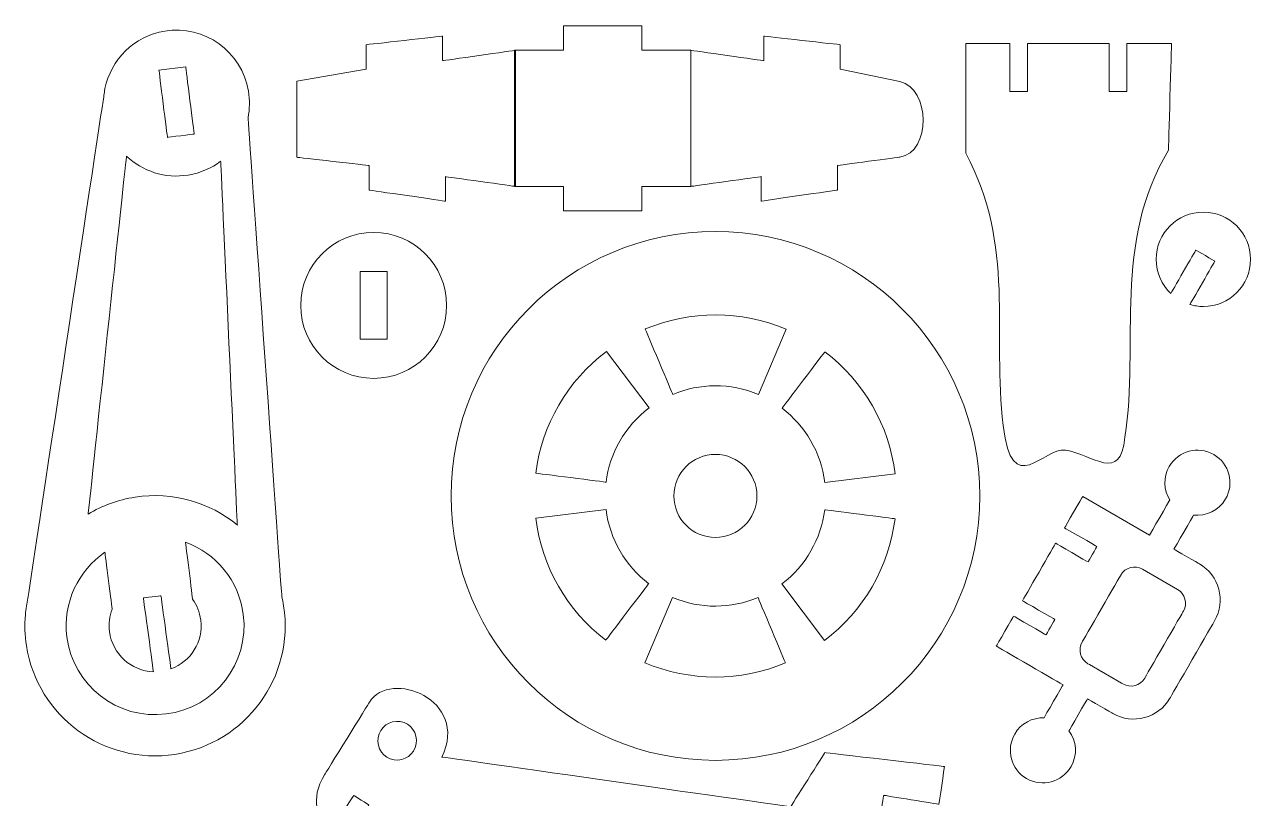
# Model space of a CAD drawing. Header units: millimetres. Extents: x -90 to 90, y -116 to 116.
# Drawn here: x -88.3 to 87.4, y 4.6 to 115.5 of the extents above; entities that cross this region are included whole.
import ezdxf

# ---------------------------------------------------------------- set-up
doc = ezdxf.new("R2010")
doc.units = ezdxf.units.MM
doc.header["$MEASUREMENT"] = 0
doc.layers.add('Capa 1', color=7, linetype='Continuous')

msp = doc.modelspace()

# ---------------------------------------------------------------- linework, layer by layer
at = {"layer": 'Capa 1', "color": 250, "lineweight": 9}
for points, knots in [([(-66.7805, 10.8952), (-56.6018, 12.4718), (-49.6256, 22.0038), (-51.2025, 32.1829), (-51.2025, 32.1829), (-51.2748, 32.6478), (-51.3641, 33.1057), (-51.4689, 33.5566), (-51.4689, 33.5566), (-51.4689, 33.5566), (-56.3093, 102.1536), (-56.3093, 102.1536), (-56.3093, 102.1536), (-56.061, 103.3671), (-56.0257, 104.6452), (-56.2381, 105.9399), (-56.2381, 105.9399), (-57.1726, 111.6394), (-62.5531, 115.5033), (-68.2526, 114.5684), (-68.2526, 114.5684), (-72.6641, 113.845), (-75.9739, 110.4554), (-76.8114, 106.3184), (-76.8114, 106.3184), (-76.8114, 106.3184), (-76.8131, 106.3198), (-76.8131, 106.3198), (-76.8131, 106.3198), (-76.8131, 106.3198), (-76.8188, 106.2817), (-76.8188, 106.2817), (-76.8188, 106.2817), (-76.8801, 105.9738), (-76.9271, 105.6612), (-76.9602, 105.3462), (-76.9602, 105.3462), (-76.9602, 105.3462), (-87.8614, 33.2962), (-87.8614, 33.2962), (-87.8614, 33.2962), (-88.0301, 32.5244), (-88.1496, 31.7366), (-88.2181, 30.9379), (-88.2181, 30.9379), (-88.2181, 30.9379), (-88.2227, 30.9079), (-88.2227, 30.9079), (-88.2227, 30.9079), (-88.2227, 30.9079), (-88.2206, 30.9104), (-88.2206, 30.9104), (-88.2206, 30.9104), (-88.3433, 29.4608), (-88.2982, 27.9746), (-88.0657, 26.4732), (-88.0657, 26.4732), (-86.4891, 16.2945), (-76.9571, 9.3183), (-66.7805, 10.8952)], [0, 0, 0, 0, 0.0625, 0.0625, 0.0625, 0.06250001, 0.125, 0.125, 0.125, 0.12500001, 0.1875, 0.1875, 0.1875, 0.18750001, 0.25, 0.25, 0.25, 0.25000001, 0.3125, 0.3125, 0.3125, 0.31250001, 0.375, 0.375, 0.375, 0.37500001, 0.4375, 0.4375, 0.4375, 0.43750001, 0.5, 0.5, 0.5, 0.50000001, 0.5625, 0.5625, 0.5625, 0.56250001, 0.625, 0.625, 0.625, 0.62500001, 0.6875, 0.6875, 0.6875, 0.68750001, 0.75, 0.75, 0.75, 0.75000001, 0.8125, 0.8125, 0.8125, 0.81250001, 0.875, 0.875, 0.875, 0.87500001, 1, 1, 1, 1]), ([(-18.1204, 111.8076), (-18.1204, 111.8076), (-11.098, 111.8076), (-11.098, 111.8076), (-11.098, 111.8076), (-11.098, 111.8076), (-11.098, 115.3235), (-11.098, 115.3235), (-11.098, 115.3235), (-11.098, 115.3235), (0.1376, 115.3235), (0.1376, 115.3235), (0.1376, 115.3235), (0.1376, 115.3235), (0.1376, 111.8076), (0.1376, 111.8076), (0.1376, 111.8076), (0.1376, 111.8076), (7.16, 111.8076), (7.16, 111.8076), (7.16, 111.8076), (7.16, 111.8076), (7.16, 92.2959), (7.16, 92.2959), (7.16, 92.2959), (7.16, 92.2959), (0.1376, 92.2959), (0.1376, 92.2959), (0.1376, 92.2959), (0.1376, 92.2959), (0.1376, 88.7805), (0.1376, 88.7805), (0.1376, 88.7805), (0.1376, 88.7805), (-11.098, 88.7805), (-11.098, 88.7805), (-11.098, 88.7805), (-11.098, 88.7805), (-11.098, 92.2959), (-11.098, 92.2959), (-11.098, 92.2959), (-11.098, 92.2959), (-18.1204, 92.2959), (-18.1204, 92.2959), (-18.1204, 92.2959), (-18.1204, 92.2959), (-18.1204, 111.8076), (-18.1204, 111.8076)], [0, 0, 0, 0, 0.07692308, 0.07692308, 0.07692308, 0.07692309, 0.15384615, 0.15384615, 0.15384615, 0.15384616, 0.23076923, 0.23076923, 0.23076923, 0.23076924, 0.30769231, 0.30769231, 0.30769231, 0.30769232, 0.38461538, 0.38461538, 0.38461538, 0.38461539, 0.46153846, 0.46153846, 0.46153846, 0.46153847, 0.53846154, 0.53846154, 0.53846154, 0.53846155, 0.61538462, 0.61538462, 0.61538462, 0.61538463, 0.69230769, 0.69230769, 0.69230769, 0.6923077, 0.76923077, 0.76923077, 0.76923077, 0.76923078, 0.84615385, 0.84615385, 0.84615385, 0.84615386, 1, 1, 1, 1]), ([(-49.3257, 107.3783), (-49.3257, 107.3783), (-39.3502, 109.096), (-39.3502, 109.096), (-39.3502, 109.096), (-39.3502, 109.096), (-39.3502, 112.6117), (-39.3502, 112.6117), (-39.3502, 112.6117), (-39.3502, 112.6117), (-28.4071, 113.8422), (-28.4071, 113.8422), (-28.4071, 113.8422), (-28.4071, 113.8422), (-28.4071, 110.3265), (-28.4071, 110.3265), (-28.4071, 110.3265), (-28.4071, 110.3265), (-17.9444, 111.8076), (-17.9444, 111.8076), (-17.9444, 111.8076), (-17.9444, 111.8076), (-17.9444, 92.2959), (-17.9444, 92.2959), (-17.9444, 92.2959), (-17.9444, 92.2959), (-28.0102, 93.7024), (-28.0102, 93.7024), (-28.0102, 93.7024), (-28.0102, 93.7024), (-28.0102, 90.1867), (-28.0102, 90.1867), (-28.0102, 90.1867), (-28.0102, 90.1867), (-38.9533, 91.7686), (-38.9533, 91.7686), (-38.9533, 91.7686), (-38.9533, 91.7686), (-38.9533, 95.2843), (-38.9533, 95.2843), (-38.9533, 95.2843), (-38.9533, 95.2843), (-49.3257, 96.4724), (-49.3257, 96.4724), (-49.3257, 96.4724), (-49.3257, 96.4724), (-49.3257, 107.3783), (-49.3257, 107.3783)], [0, 0, 0, 0, 0.07692308, 0.07692308, 0.07692308, 0.07692309, 0.15384615, 0.15384615, 0.15384615, 0.15384616, 0.23076923, 0.23076923, 0.23076923, 0.23076924, 0.30769231, 0.30769231, 0.30769231, 0.30769232, 0.38461538, 0.38461538, 0.38461538, 0.38461539, 0.46153846, 0.46153846, 0.46153846, 0.46153847, 0.53846154, 0.53846154, 0.53846154, 0.53846155, 0.61538462, 0.61538462, 0.61538462, 0.61538463, 0.69230769, 0.69230769, 0.69230769, 0.6923077, 0.76923077, 0.76923077, 0.76923077, 0.76923078, 0.84615385, 0.84615385, 0.84615385, 0.84615386, 1, 1, 1, 1]), ([(37.1172, 107.3212), (37.1172, 107.3212), (28.5659, 109.096), (28.5659, 109.096), (28.5659, 109.096), (28.5659, 109.096), (28.5659, 112.6117), (28.5659, 112.6117), (28.5659, 112.6117), (28.5659, 112.6117), (17.6223, 113.8418), (17.6223, 113.8418), (17.6223, 113.8418), (17.6223, 113.8418), (17.6223, 110.3261), (17.6223, 110.3261), (17.6223, 110.3261), (17.6223, 110.3261), (7.16, 111.8076), (7.16, 111.8076), (7.16, 111.8076), (7.16, 111.8076), (7.16, 92.2959), (7.16, 92.2959), (7.16, 92.2959), (7.16, 92.2959), (17.2255, 93.7024), (17.2255, 93.7024), (17.2255, 93.7024), (17.2255, 93.7024), (17.2255, 90.1867), (17.2255, 90.1867), (17.2255, 90.1867), (17.2255, 90.1867), (28.1687, 91.7686), (28.1687, 91.7686), (28.1687, 91.7686), (28.1687, 91.7686), (28.1687, 95.2843), (28.1687, 95.2843), (28.1687, 95.2843), (28.1687, 95.2843), (37.1172, 96.5103), (37.1172, 96.5103), (37.1172, 96.5103), (41.6282, 97.1282), (41.5456, 106.4017), (37.1172, 107.3212)], [0, 0, 0, 0, 0.07692308, 0.07692308, 0.07692308, 0.07692309, 0.15384615, 0.15384615, 0.15384615, 0.15384616, 0.23076923, 0.23076923, 0.23076923, 0.23076924, 0.30769231, 0.30769231, 0.30769231, 0.30769232, 0.38461538, 0.38461538, 0.38461538, 0.38461539, 0.46153846, 0.46153846, 0.46153846, 0.46153847, 0.53846154, 0.53846154, 0.53846154, 0.53846155, 0.61538462, 0.61538462, 0.61538462, 0.61538463, 0.69230769, 0.69230769, 0.69230769, 0.6923077, 0.76923077, 0.76923077, 0.76923077, 0.76923078, 0.84615385, 0.84615385, 0.84615385, 0.84615386, 1, 1, 1, 1]), ([(46.5734, 112.7744), (46.5734, 112.7744), (52.8768, 112.7744), (52.8768, 112.7744), (52.8768, 112.7744), (52.8768, 112.7744), (52.8768, 105.8888), (52.8768, 105.8888), (52.8768, 105.8888), (52.8768, 105.8888), (55.4225, 105.8888), (55.4225, 105.8888), (55.4225, 105.8888), (55.4225, 105.8888), (55.4225, 112.7744), (55.4225, 112.7744), (55.4225, 112.7744), (55.4225, 112.7744), (67.141, 112.7744), (67.141, 112.7744), (67.141, 112.7744), (67.141, 112.7744), (67.141, 105.8888), (67.141, 105.8888), (67.141, 105.8888), (67.141, 105.8888), (69.6867, 105.8888), (69.6867, 105.8888), (69.6867, 105.8888), (69.6867, 105.8888), (69.6867, 112.7744), (69.6867, 112.7744), (69.6867, 112.7744), (69.6867, 112.7744), (76.0677, 112.7744), (76.0677, 112.7744), (76.0677, 112.7744), (76.0677, 112.7744), (75.6285, 97.481), (75.6285, 97.481), (75.6285, 97.481), (67.5817, 84.0339), (71.4738, 70.0592), (69.3963, 56.3481), (69.3963, 56.3481), (68.7371, 49.6937), (64.8303, 53.8872), (60.8725, 54.4975), (60.8725, 54.4975), (57.706, 54.9857), (53.2067, 47.2637), (51.9278, 58.0182), (51.9278, 58.0182), (50.3605, 71.1942), (53.7129, 83.8581), (46.5734, 97.0417), (46.5734, 97.0417), (46.5734, 97.0417), (46.5734, 112.7744), (46.5734, 112.7744)], [0, 0, 0, 0, 0.0625, 0.0625, 0.0625, 0.06250001, 0.125, 0.125, 0.125, 0.12500001, 0.1875, 0.1875, 0.1875, 0.18750001, 0.25, 0.25, 0.25, 0.25000001, 0.3125, 0.3125, 0.3125, 0.31250001, 0.375, 0.375, 0.375, 0.37500001, 0.4375, 0.4375, 0.4375, 0.43750001, 0.5, 0.5, 0.5, 0.50000001, 0.5625, 0.5625, 0.5625, 0.56250001, 0.625, 0.625, 0.625, 0.62500001, 0.6875, 0.6875, 0.6875, 0.68750001, 0.75, 0.75, 0.75, 0.75000001, 0.8125, 0.8125, 0.8125, 0.81250001, 0.875, 0.875, 0.875, 0.87500001, 1, 1, 1, 1]), ([(-69.0707, 108.946), (-69.0707, 108.946), (-65.2424, 109.4282), (-65.2424, 109.4282), (-65.2424, 109.4282), (-65.2424, 109.4282), (-64.0302, 99.8069), (-64.0302, 99.8069), (-64.0302, 99.8069), (-64.0302, 99.8069), (-67.8586, 99.3243), (-67.8586, 99.3243), (-67.8586, 99.3243), (-67.8586, 99.3243), (-69.0707, 108.946), (-69.0707, 108.946)], [0, 0, 0, 0, 0.2, 0.2, 0.2, 0.20000001, 0.4, 0.4, 0.4, 0.40000001, 0.6, 0.6, 0.6, 0.60000001, 1, 1, 1, 1]), ([(-57.834, 43.7678), (-61.7894, 46.9974), (-67.0472, 48.6015), (-72.4902, 47.7584), (-72.4902, 47.7584), (-74.943, 47.3784), (-77.2082, 46.5349), (-79.2145, 45.3327), (-79.2145, 45.3327), (-79.2145, 45.3327), (-73.7334, 96.6373), (-73.7334, 96.6373), (-73.7334, 96.6373), (-71.4428, 94.4803), (-68.2103, 93.3771), (-64.8663, 93.9253), (-64.8663, 93.9253), (-63.1215, 94.2118), (-61.5488, 94.9149), (-60.2333, 95.916), (-60.2333, 95.916), (-60.2333, 95.916), (-57.834, 43.7678), (-57.834, 43.7678)], [0, 0, 0, 0, 0.14285714, 0.14285714, 0.14285714, 0.14285715, 0.28571429, 0.28571429, 0.28571429, 0.2857143, 0.42857143, 0.42857143, 0.42857143, 0.42857144, 0.57142857, 0.57142857, 0.57142857, 0.57142858, 0.71428571, 0.71428571, 0.71428571, 0.71428572, 1, 1, 1, 1]), ([(80.6302, 75.0903), (84.3626, 75.0903), (87.3869, 78.1149), (87.3869, 81.8473), (87.3869, 81.8473), (87.3869, 85.5797), (84.3626, 88.6044), (80.6302, 88.6044), (80.6302, 88.6044), (76.8975, 88.6045), (73.8731, 85.5796), (73.8731, 81.8473), (73.8731, 81.8473), (73.8731, 79.9227), (74.6774, 78.1858), (75.9686, 76.9553), (75.9686, 76.9553), (75.9686, 76.9553), (79.5525, 83.1628), (79.5525, 83.1628), (79.5525, 83.1628), (79.5525, 83.1628), (82.2873, 81.5842), (82.2873, 81.5842), (82.2873, 81.5842), (82.2873, 81.5842), (78.6995, 75.3699), (78.6995, 75.3699), (78.6995, 75.3699), (79.3112, 75.188), (79.9592, 75.0902), (80.6302, 75.0903)], [0, 0, 0, 0, 0.11111111, 0.11111111, 0.11111111, 0.11111112, 0.22222222, 0.22222222, 0.22222222, 0.22222223, 0.33333333, 0.33333333, 0.33333333, 0.33333334, 0.44444444, 0.44444444, 0.44444444, 0.44444445, 0.55555556, 0.55555556, 0.55555556, 0.55555557, 0.66666667, 0.66666667, 0.66666667, 0.66666668, 0.77777778, 0.77777778, 0.77777778, 0.77777779, 1, 1, 1, 1]), ([(-38.2944, 64.7845), (-32.5184, 64.7845), (-27.8356, 69.4672), (-27.8356, 75.2433), (-27.8356, 75.2433), (-27.8356, 81.0197), (-32.5184, 85.7021), (-38.2944, 85.7021), (-38.2944, 85.7021), (-44.0704, 85.7022), (-48.7532, 81.0197), (-48.7532, 75.2433), (-48.7532, 75.2433), (-48.7532, 69.4674), (-44.0704, 64.7845), (-38.2944, 64.7845)], [0, 0, 0, 0, 0.2, 0.2, 0.2, 0.20000001, 0.4, 0.4, 0.4, 0.40000001, 0.6, 0.6, 0.6, 0.60000001, 1, 1, 1, 1]), ([(10.6861, 85.825), (-10.2426, 85.825), (-27.2083, 68.8591), (-27.2083, 47.9305), (-27.2083, 47.9305), (-27.2083, 27.002), (-10.2426, 10.0362), (10.686, 10.0362), (10.686, 10.0362), (31.6146, 10.0362), (48.5803, 27.002), (48.5803, 47.9305), (48.5803, 47.9305), (48.5803, 68.8592), (31.6145, 85.8248), (10.6861, 85.825)], [0, 0, 0, 0, 0.2, 0.2, 0.2, 0.20000001, 0.4, 0.4, 0.4, 0.40000001, 0.6, 0.6, 0.6, 0.60000001, 1, 1, 1, 1]), ([(-40.2233, 80.0924), (-40.2233, 80.0924), (-36.3647, 80.0924), (-36.3647, 80.0924), (-36.3647, 80.0924), (-36.3647, 80.0924), (-36.3647, 70.3947), (-36.3647, 70.3947), (-36.3647, 70.3947), (-36.3647, 70.3947), (-40.2233, 70.3947), (-40.2233, 70.3947), (-40.2233, 70.3947), (-40.2233, 70.3947), (-40.2233, 80.0924), (-40.2233, 80.0924)], [0, 0, 0, 0, 0.2, 0.2, 0.2, 0.20000001, 0.4, 0.4, 0.4, 0.40000001, 0.6, 0.6, 0.6, 0.60000001, 1, 1, 1, 1]), ([(16.8505, 62.4721), (16.8505, 62.4721), (20.8161, 71.8264), (20.8161, 71.8264), (20.8161, 71.8264), (14.3725, 74.5585), (7.0898, 74.5698), (0.6382, 71.8622), (0.6382, 71.8622), (0.6382, 71.8622), (4.5724, 62.4915), (4.5724, 62.4915), (4.5724, 62.4915), (8.4064, 64.0973), (12.8326, 64.1809), (16.8505, 62.4721)], [0, 0, 0, 0, 0.2, 0.2, 0.2, 0.20000001, 0.4, 0.4, 0.4, 0.40000001, 0.6, 0.6, 0.6, 0.60000001, 1, 1, 1, 1]), ([(1.1748, 60.5399), (1.1748, 60.5399), (-4.9438, 68.6514), (-4.9438, 68.6514), (-4.9438, 68.6514), (-10.5315, 64.4374), (-14.1827, 58.136), (-15.0636, 51.1948), (-15.0636, 51.1948), (-15.0636, 51.1948), (-4.9812, 49.9167), (-4.9812, 49.9167), (-4.9812, 49.9167), (-4.4545, 54.0396), (-2.3139, 57.9148), (1.1748, 60.5399)], [0, 0, 0, 0, 0.2, 0.2, 0.2, 0.20000001, 0.4, 0.4, 0.4, 0.40000001, 0.6, 0.6, 0.6, 0.60000001, 1, 1, 1, 1]), ([(26.3617, 49.8627), (26.3617, 49.8627), (36.4455, 51.1056), (36.4455, 51.1056), (36.4455, 51.1056), (35.5901, 58.0517), (31.9585, 64.3643), (26.3878, 68.598), (26.3878, 68.598), (26.3878, 68.598), (20.2396, 60.5058), (20.2396, 60.5058), (20.2396, 60.5058), (23.5473, 57.9879), (25.8329, 54.1965), (26.3617, 49.8627)], [0, 0, 0, 0, 0.2, 0.2, 0.2, 0.20000001, 0.4, 0.4, 0.4, 0.40000001, 0.6, 0.6, 0.6, 0.60000001, 1, 1, 1, 1]), ([(63.3403, 47.8617), (63.3403, 47.8617), (72.9188, 42.3316), (72.9188, 42.3316), (72.9188, 42.3316), (72.9188, 42.3316), (75.8226, 47.3608), (75.8226, 47.3608), (75.8226, 47.3608), (74.9424, 48.7758), (74.851, 50.6183), (75.7421, 52.1617), (75.7421, 52.1617), (77.0302, 54.392), (79.8841, 55.1568), (82.114, 53.8692), (82.114, 53.8692), (84.345, 52.5812), (85.1091, 49.7276), (83.8214, 47.4969), (83.8214, 47.4969), (82.8612, 45.834), (81.0295, 44.9859), (79.2353, 45.1961), (79.2353, 45.1961), (79.2353, 45.1961), (76.4159, 40.3127), (76.4159, 40.3127), (76.4159, 40.3127), (76.4159, 40.3127), (80.058, 38.2097), (80.058, 38.2097), (80.058, 38.2097), (82.9049, 36.5662), (83.8892, 32.8919), (82.2456, 30.0454), (82.2456, 30.0454), (82.2456, 30.0454), (75.8296, 18.9325), (75.8296, 18.9325), (75.8296, 18.9325), (74.1861, 16.086), (70.5118, 15.1014), (67.6653, 16.7449), (67.6653, 16.7449), (67.6653, 16.7449), (64.0232, 18.8479), (64.0232, 18.8479), (64.0232, 18.8479), (64.0232, 18.8479), (61.3728, 14.2572), (61.3728, 14.2572), (61.3728, 14.2572), (62.452, 12.8086), (62.6332, 10.7982), (61.673, 9.1352), (61.673, 9.1352), (60.3854, 6.9046), (57.5317, 6.1397), (55.3011, 7.4277), (55.3011, 7.4277), (53.0709, 8.7154), (52.306, 11.569), (53.5937, 13.7996), (53.5937, 13.7996), (54.4852, 15.3431), (56.1262, 16.1854), (57.7917, 16.1304), (57.7917, 16.1304), (57.7917, 16.1304), (60.5261, 20.8669), (60.5261, 20.8669), (60.5261, 20.8669), (60.5261, 20.8669), (50.9475, 26.397), (50.9475, 26.397), (50.9475, 26.397), (50.9475, 26.397), (53.4343, 30.7044), (53.4343, 30.7044), (53.4343, 30.7044), (53.4343, 30.7044), (58.0698, 28.0282), (58.0698, 28.0282), (58.0698, 28.0282), (58.0698, 28.0282), (59.3429, 30.233), (59.3429, 30.233), (59.3429, 30.233), (59.3429, 30.233), (54.7074, 32.9097), (54.7074, 32.9097), (54.7074, 32.9097), (54.7074, 32.9097), (59.4654, 41.1502), (59.4654, 41.1502), (59.4654, 41.1502), (59.4654, 41.1502), (64.1009, 38.474), (64.1009, 38.474), (64.1009, 38.474), (64.1009, 38.474), (65.374, 40.6792), (65.374, 40.6792), (65.374, 40.6792), (65.374, 40.6792), (60.7385, 43.3553), (60.7385, 43.3553), (60.7385, 43.3553), (60.7385, 43.3553), (63.3403, 47.8617), (63.3403, 47.8617)], [0, 0, 0, 0, 0.03448276, 0.03448276, 0.03448276, 0.03448277, 0.06896552, 0.06896552, 0.06896552, 0.06896553, 0.10344828, 0.10344828, 0.10344828, 0.10344829, 0.13793103, 0.13793103, 0.13793103, 0.13793104, 0.17241379, 0.17241379, 0.17241379, 0.1724138, 0.20689655, 0.20689655, 0.20689655, 0.20689656, 0.24137931, 0.24137931, 0.24137931, 0.24137932, 0.27586207, 0.27586207, 0.27586207, 0.27586208, 0.31034483, 0.31034483, 0.31034483, 0.31034484, 0.34482759, 0.34482759, 0.34482759, 0.3448276, 0.37931034, 0.37931034, 0.37931034, 0.37931035, 0.4137931, 0.4137931, 0.4137931, 0.41379311, 0.44827586, 0.44827586, 0.44827586, 0.44827587, 0.48275862, 0.48275862, 0.48275862, 0.48275863, 0.51724138, 0.51724138, 0.51724138, 0.51724139, 0.55172414, 0.55172414, 0.55172414, 0.55172415, 0.5862069, 0.5862069, 0.5862069, 0.58620691, 0.62068966, 0.62068966, 0.62068966, 0.62068967, 0.65517241, 0.65517241, 0.65517241, 0.65517242, 0.68965517, 0.68965517, 0.68965517, 0.68965518, 0.72413793, 0.72413793, 0.72413793, 0.72413794, 0.75862069, 0.75862069, 0.75862069, 0.7586207, 0.79310345, 0.79310345, 0.79310345, 0.79310346, 0.82758621, 0.82758621, 0.82758621, 0.82758622, 0.86206897, 0.86206897, 0.86206897, 0.86206898, 0.89655172, 0.89655172, 0.89655172, 0.89655173, 0.93103448, 0.93103448, 0.93103448, 0.93103449, 1, 1, 1, 1]), ([(10.6861, 53.8808), (7.3999, 53.8808), (4.7357, 51.2166), (4.7357, 47.9305), (4.7357, 47.9305), (4.7357, 44.6445), (7.3999, 41.9802), (10.686, 41.9802), (10.686, 41.9802), (13.9722, 41.9802), (16.6363, 44.6444), (16.6363, 47.9305), (16.6363, 47.9305), (16.6363, 51.2166), (13.9721, 53.8808), (10.6861, 53.8808)], [0, 0, 0, 0, 0.2, 0.2, 0.2, 0.20000001, 0.4, 0.4, 0.4, 0.40000001, 0.6, 0.6, 0.6, 0.60000001, 1, 1, 1, 1]), ([(-4.9897, 45.9984), (-4.9897, 45.9984), (-15.0735, 44.7556), (-15.0735, 44.7556), (-15.0735, 44.7556), (-14.218, 37.8094), (-10.5865, 31.4967), (-5.0158, 27.263), (-5.0158, 27.263), (-5.0158, 27.263), (1.1325, 35.3554), (1.1325, 35.3554), (1.1325, 35.3554), (-2.1752, 37.8732), (-4.4609, 41.6645), (-4.9897, 45.9984)], [0, 0, 0, 0, 0.2, 0.2, 0.2, 0.20000001, 0.4, 0.4, 0.4, 0.40000001, 0.6, 0.6, 0.6, 0.60000001, 1, 1, 1, 1]), ([(20.1973, 35.3212), (20.1973, 35.3212), (26.3159, 27.2098), (26.3159, 27.2098), (26.3159, 27.2098), (31.9035, 31.4237), (35.5547, 37.725), (36.4356, 44.6662), (36.4356, 44.6662), (36.4356, 44.6662), (26.3533, 45.9444), (26.3533, 45.9444), (26.3533, 45.9444), (25.8265, 41.8211), (23.6862, 37.9462), (20.1973, 35.3212)], [0, 0, 0, 0, 0.2, 0.2, 0.2, 0.20000001, 0.4, 0.4, 0.4, 0.40000001, 0.6, 0.6, 0.6, 0.60000001, 1, 1, 1, 1]), ([(-68.0349, 16.6801), (-61.0503, 17.5588), (-56.1001, 23.9342), (-56.9789, 30.9192), (-56.9789, 30.9192), (-57.5959, 35.8239), (-60.9268, 39.7252), (-65.2748, 41.3082), (-65.2748, 41.3082), (-65.2748, 41.3082), (-64.2475, 33.1428), (-64.2475, 33.1428), (-64.2475, 33.1428), (-63.6376, 32.2845), (-63.2234, 31.2677), (-63.083, 30.1505), (-63.083, 30.1505), (-62.6921, 27.0437), (-64.5315, 24.1695), (-67.3513, 23.1359), (-67.3513, 23.1359), (-67.3513, 23.1359), (-68.7804, 33.63), (-68.7804, 33.63), (-68.7804, 33.63), (-68.7804, 33.63), (-71.3059, 33.3121), (-71.3059, 33.3121), (-71.3059, 33.3121), (-71.3059, 33.3121), (-69.8666, 22.7362), (-69.8666, 22.7362), (-69.8666, 22.7362), (-73.0409, 22.8491), (-75.7576, 25.2497), (-76.1672, 28.5041), (-76.1672, 28.5041), (-76.308, 29.6218), (-76.1594, 30.71), (-75.7809, 31.6928), (-75.7809, 31.6928), (-75.7809, 31.6928), (-76.8082, 39.8573), (-76.8082, 39.8573), (-76.8082, 39.8573), (-80.6277, 37.247), (-82.8887, 32.6418), (-82.2717, 27.7364), (-82.2717, 27.7364), (-81.3925, 20.7518), (-75.0175, 15.8016), (-68.0349, 16.6801)], [0, 0, 0, 0, 0.07142857, 0.07142857, 0.07142857, 0.07142858, 0.14285714, 0.14285714, 0.14285714, 0.14285715, 0.21428571, 0.21428571, 0.21428571, 0.21428572, 0.28571429, 0.28571429, 0.28571429, 0.2857143, 0.35714286, 0.35714286, 0.35714286, 0.35714287, 0.42857143, 0.42857143, 0.42857143, 0.42857144, 0.5, 0.5, 0.5, 0.50000001, 0.57142857, 0.57142857, 0.57142857, 0.57142858, 0.64285714, 0.64285714, 0.64285714, 0.64285715, 0.71428571, 0.71428571, 0.71428571, 0.71428572, 0.78571429, 0.78571429, 0.78571429, 0.7857143, 0.85714286, 0.85714286, 0.85714286, 0.85714287, 1, 1, 1, 1]), ([(71.9166, 37.4298), (71.9166, 37.4298), (76.9289, 34.536), (76.9289, 34.536), (76.9289, 34.536), (78.0176, 33.9073), (78.3939, 32.5028), (77.7653, 31.4141), (77.7653, 31.4141), (77.7653, 31.4141), (72.2285, 21.824), (72.2285, 21.824), (72.2285, 21.824), (71.5998, 20.7352), (70.1954, 20.3588), (69.1067, 20.9874), (69.1067, 20.9874), (69.1067, 20.9874), (64.0945, 23.8814), (64.0945, 23.8814), (64.0945, 23.8814), (63.0058, 24.51), (62.6294, 25.9143), (63.258, 27.0027), (63.258, 27.0027), (63.258, 27.0027), (68.7952, 36.5934), (68.7952, 36.5934), (68.7952, 36.5934), (69.4236, 37.682), (70.8279, 38.0584), (71.9166, 37.4298)], [0, 0, 0, 0, 0.11111111, 0.11111111, 0.11111111, 0.11111112, 0.22222222, 0.22222222, 0.22222222, 0.22222223, 0.33333333, 0.33333333, 0.33333333, 0.33333334, 0.44444444, 0.44444444, 0.44444444, 0.44444445, 0.55555556, 0.55555556, 0.55555556, 0.55555557, 0.66666667, 0.66666667, 0.66666667, 0.66666668, 0.77777778, 0.77777778, 0.77777778, 0.77777779, 1, 1, 1, 1]), ([(4.5216, 33.3891), (4.5216, 33.3891), (0.556, 24.0348), (0.556, 24.0348), (0.556, 24.0348), (6.9995, 21.3026), (14.2822, 21.2912), (20.7338, 23.9988), (20.7338, 23.9988), (20.7338, 23.9988), (16.7997, 33.3696), (16.7997, 33.3696), (16.7997, 33.3696), (12.9657, 31.7638), (8.5393, 31.6801), (4.5216, 33.3891)], [0, 0, 0, 0, 0.2, 0.2, 0.2, 0.20000001, 0.4, 0.4, 0.4, 0.40000001, 0.6, 0.6, 0.6, 0.60000001, 1, 1, 1, 1]), ([(-29.3313, 1.7893), (-29.3313, 1.7893), (8.066, -4.0075), (8.066, -4.0075), (8.066, -4.0075), (11.4776, -4.4499), (10.7989, -7.6764), (7.5043, -12.9247), (7.5043, -12.9247), (4.692, -17.4043), (5.6674, -20.8601), (9.6104, -23.3585), (9.6104, -23.3585), (9.6104, -23.3585), (21.3551, -5.2585), (21.3551, -5.2585), (21.3551, -5.2585), (21.3551, -5.2585), (23.4904, -6.6442), (23.4904, -6.6442), (23.4904, -6.6442), (23.4904, -6.6442), (18.7791, -13.905), (18.7791, -13.905), (18.7791, -13.905), (18.7791, -13.905), (32.9605, -15.8957), (32.9605, -15.8957), (32.9605, -15.8957), (35.6101, -16.268), (38.1406, -14.75), (38.021, -11.3831), (38.021, -11.3831), (38.021, -11.3831), (38.0743, -11.2264), (38.0743, -11.2264), (38.0743, -11.2264), (38.0743, -11.2264), (31.0628, -10.0936), (31.0628, -10.0936), (31.0628, -10.0936), (31.0628, -10.0936), (31.4689, -7.5797), (31.4689, -7.5797), (31.4689, -7.5797), (31.4689, -7.5797), (51.143, -10.705), (51.143, -10.705), (51.143, -10.705), (51.143, -10.705), (56.7341, -21.6107), (56.7341, -21.6107), (56.7341, -21.6107), (56.7341, -21.6107), (69.2023, -15.2854), (69.2023, -15.2854), (69.2023, -15.2854), (69.2023, -15.2854), (67.0607, -10.7086), (67.0607, -10.7086), (67.0607, -10.7086), (67.0607, -10.7086), (60.6098, -14.3778), (60.6098, -14.3778), (60.6098, -14.3778), (60.6098, -14.3778), (59.3521, -12.1651), (59.3521, -12.1651), (59.3521, -12.1651), (59.3521, -12.1651), (65.9783, -8.3957), (65.9783, -8.3957), (65.9783, -8.3957), (65.9783, -8.3957), (63.0379, -2.1131), (63.0379, -2.1131), (63.0379, -2.1131), (63.0379, -2.1131), (34.4036, 2.5136), (34.4036, 2.5136), (34.4036, 2.5136), (34.4036, 2.5136), (34.81, 5.0275), (34.81, 5.0275), (34.81, 5.0275), (34.81, 5.0275), (42.7275, 3.748), (42.7275, 3.748), (42.7275, 3.748), (42.7275, 3.748), (43.5208, 9.149), (43.5208, 9.149), (43.5208, 9.149), (43.5208, 9.149), (26.3899, 11.1404), (26.3899, 11.1404), (26.3899, 11.1404), (26.3899, 11.1404), (21.4715, 3.3863), (21.4715, 3.3863), (21.4715, 3.3863), (21.4715, 3.3863), (-28.5143, 10.5128), (-28.5143, 10.5128), (-28.5143, 10.5128), (-24.5272, 18.735), (-35.9297, 23.1764), (-38.9082, 18.3603), (-38.9082, 18.3603), (-38.9082, 18.3603), (-45.3291, 7.9795), (-45.3291, 7.9795), (-45.3291, 7.9795), (-47.5174, 4.4404), (-46.2876, 1.5519), (-44.4066, -0.0332), (-44.4066, -0.0332), (-44.4066, -0.0332), (-41.1325, 5.0126), (-41.1325, 5.0126), (-41.1325, 5.0126), (-41.1325, 5.0126), (-38.9974, 3.6265), (-38.9974, 3.6265), (-38.9974, 3.6265), (-38.9974, 3.6265), (-42.152, -1.2347), (-42.152, -1.2347), (-42.152, -1.2347), (-42.152, -1.2347), (-42.152, -1.2351), (-42.152, -1.2351), (-42.152, -1.2351), (-38.493, -2.2909), (-34.0261, -0.6308), (-29.3313, 1.7893)], [0, 0, 0, 0, 0.02857143, 0.02857143, 0.02857143, 0.02857144, 0.05714286, 0.05714286, 0.05714286, 0.05714287, 0.08571429, 0.08571429, 0.08571429, 0.0857143, 0.11428571, 0.11428571, 0.11428571, 0.11428572, 0.14285714, 0.14285714, 0.14285714, 0.14285715, 0.17142857, 0.17142857, 0.17142857, 0.17142858, 0.2, 0.2, 0.2, 0.20000001, 0.22857143, 0.22857143, 0.22857143, 0.22857144, 0.25714286, 0.25714286, 0.25714286, 0.25714287, 0.28571429, 0.28571429, 0.28571429, 0.2857143, 0.31428571, 0.31428571, 0.31428571, 0.31428572, 0.34285714, 0.34285714, 0.34285714, 0.34285715, 0.37142857, 0.37142857, 0.37142857, 0.37142858, 0.4, 0.4, 0.4, 0.40000001, 0.42857143, 0.42857143, 0.42857143, 0.42857144, 0.45714286, 0.45714286, 0.45714286, 0.45714287, 0.48571429, 0.48571429, 0.48571429, 0.4857143, 0.51428571, 0.51428571, 0.51428571, 0.51428572, 0.54285714, 0.54285714, 0.54285714, 0.54285715, 0.57142857, 0.57142857, 0.57142857, 0.57142858, 0.6, 0.6, 0.6, 0.60000001, 0.62857143, 0.62857143, 0.62857143, 0.62857144, 0.65714286, 0.65714286, 0.65714286, 0.65714287, 0.68571429, 0.68571429, 0.68571429, 0.6857143, 0.71428571, 0.71428571, 0.71428571, 0.71428572, 0.74285714, 0.74285714, 0.74285714, 0.74285715, 0.77142857, 0.77142857, 0.77142857, 0.77142858, 0.8, 0.8, 0.8, 0.80000001, 0.82857143, 0.82857143, 0.82857143, 0.82857144, 0.85714286, 0.85714286, 0.85714286, 0.85714287, 0.88571429, 0.88571429, 0.88571429, 0.8857143, 0.91428571, 0.91428571, 0.91428571, 0.91428572, 0.94285714, 0.94285714, 0.94285714, 0.94285715, 1, 1, 1, 1]), ([(-34.4851, 15.5914), (-32.9709, 15.347), (-31.9419, 13.9206), (-32.1864, 12.4068), (-32.1864, 12.4068), (-32.4312, 10.8927), (-33.8571, 9.8633), (-35.3713, 10.1081), (-35.3713, 10.1081), (-36.885, 10.3527), (-37.9144, 11.7785), (-37.6696, 13.2927), (-37.6696, 13.2927), (-37.4251, 14.8068), (-35.9992, 15.8362), (-34.4851, 15.5914)], [0, 0, 0, 0, 0.2, 0.2, 0.2, 0.20000001, 0.4, 0.4, 0.4, 0.40000001, 0.6, 0.6, 0.6, 0.60000001, 1, 1, 1, 1])]:
    msp.add_open_spline(points, degree=3, knots=knots, dxfattribs=at)

doc.saveas('drawing.dxf')
